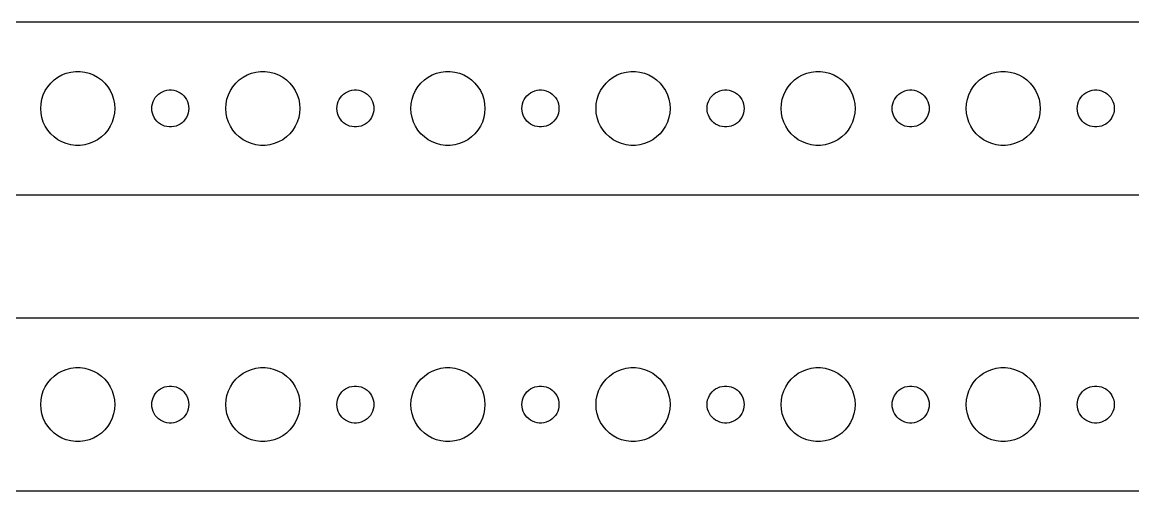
# Model space of a CAD drawing. Header units: metres. Extents: x -172 to 172, y 17 to 55.
# Drawn here: x -4.5 to 85.5, y 17 to 55 of the extents above; entities that cross this region are included whole.
import ezdxf

# ---------------------------------------------------------------- set-up
doc = ezdxf.new("R2010")
doc.units = ezdxf.units.M

msp = doc.modelspace()

# ---------------------------------------------------------------- linework, layer by layer
for p, q in [((167.314, 54.9901), (-167.314, 54.9901)), ((-1.91226, 50.3115), (-1.60747, 50.533)), ((-1.60747, 50.533), (-1.27733, 50.7145)), ((-1.27733, 50.7145), (-0.92705, 50.8532)), ((-0.92705, 50.8532), (-0.56213, 50.9469)), ((-0.56213, 50.9469), (-0.18837, 50.9941)), ((-0.18837, 50.9941), (0.18837, 50.9941)), ((0.18837, 50.9941), (0.56213, 50.9469)), ((0.56213, 50.9469), (0.92705, 50.8532)), ((0.92705, 50.8532), (1.27733, 50.7145)), ((1.27733, 50.7145), (1.60747, 50.533)), ((1.60747, 50.533), (1.91226, 50.3115)), ((13.0877, 50.3115), (13.3925, 50.533)), ((13.3925, 50.533), (13.7227, 50.7145)), ((13.7227, 50.7145), (14.0729, 50.8532)), ((14.0729, 50.8532), (14.4379, 50.9469)), ((14.4379, 50.9469), (14.8116, 50.9941)), ((14.8116, 50.9941), (15.1884, 50.9941)), ((15.1884, 50.9941), (15.5621, 50.9469)), ((15.5621, 50.9469), (15.927, 50.8532)), ((15.927, 50.8532), (16.2773, 50.7145)), ((16.2773, 50.7145), (16.6075, 50.533)), ((16.6075, 50.533), (16.9123, 50.3115)), ((28.0877, 50.3115), (28.3925, 50.533)), ((28.3925, 50.533), (28.7227, 50.7145)), ((28.7227, 50.7145), (29.0729, 50.8532)), ((29.0729, 50.8532), (29.4379, 50.9469)), ((29.4379, 50.9469), (29.8116, 50.9941)), ((29.8116, 50.9941), (30.1884, 50.9941)), ((30.1884, 50.9941), (30.5621, 50.9469)), ((30.5621, 50.9469), (30.927, 50.8532)), ((30.927, 50.8532), (31.2773, 50.7145)), ((31.2773, 50.7145), (31.6075, 50.533)), ((31.6075, 50.533), (31.9123, 50.3115)), ((43.0877, 50.3115), (43.3925, 50.533)), ((43.3925, 50.533), (43.7227, 50.7145)), ((43.7227, 50.7145), (44.0729, 50.8532)), ((44.0729, 50.8532), (44.4379, 50.9469)), ((44.4379, 50.9469), (44.8116, 50.9941)), ((44.8116, 50.9941), (45.1884, 50.9941)), ((45.1884, 50.9941), (45.5621, 50.9469)), ((45.5621, 50.9469), (45.927, 50.8532)), ((45.927, 50.8532), (46.2773, 50.7145)), ((46.2773, 50.7145), (46.6075, 50.533)), ((46.6075, 50.533), (46.9123, 50.3115)), ((58.0877, 50.3115), (58.3925, 50.533)), ((58.3925, 50.533), (58.7227, 50.7145)), ((58.7227, 50.7145), (59.0729, 50.8532)), ((59.0729, 50.8532), (59.4379, 50.9469)), ((59.4379, 50.9469), (59.8116, 50.9941)), ((59.8116, 50.9941), (60.1884, 50.9941)), ((60.1884, 50.9941), (60.5621, 50.9469)), ((60.5621, 50.9469), (60.927, 50.8532)), ((60.927, 50.8532), (61.2773, 50.7145)), ((61.2773, 50.7145), (61.6075, 50.533)), ((61.6075, 50.533), (61.9123, 50.3115)), ((73.0877, 50.3115), (73.3925, 50.533)), ((73.3925, 50.533), (73.7227, 50.7145)), ((73.7227, 50.7145), (74.073, 50.8532)), ((74.073, 50.8532), (74.4379, 50.9469)), ((74.4379, 50.9469), (74.8116, 50.9941)), ((74.8116, 50.9941), (75.1884, 50.9941)), ((75.1884, 50.9941), (75.5621, 50.9469)), ((75.5621, 50.9469), (75.927, 50.8532)), ((75.927, 50.8532), (76.2773, 50.7145)), ((76.2773, 50.7145), (76.6075, 50.533)), ((76.6075, 50.533), (76.9123, 50.3115)), ((-2.62891, 49.4453), (-2.42705, 49.7634)), ((-2.42705, 49.7634), (-2.1869, 50.0536)), ((-2.1869, 50.0536), (-1.91226, 50.3115)), ((1.91226, 50.3115), (2.1869, 50.0536)), ((2.1869, 50.0536), (2.42705, 49.7634)), ((2.42705, 49.7634), (2.62891, 49.4453)), ((12.3711, 49.4453), (12.5729, 49.7634)), ((12.5729, 49.7634), (12.8131, 50.0536)), ((12.8131, 50.0536), (13.0877, 50.3115)), ((16.9123, 50.3115), (17.1869, 50.0536)), ((17.1869, 50.0536), (17.427, 49.7634)), ((17.427, 49.7634), (17.6289, 49.4453)), ((27.3711, 49.4453), (27.5729, 49.7634)), ((27.5729, 49.7634), (27.8131, 50.0536)), ((27.8131, 50.0536), (28.0877, 50.3115)), ((31.9123, 50.3115), (32.1869, 50.0536)), ((32.1869, 50.0536), (32.427, 49.7634)), ((32.427, 49.7634), (32.6289, 49.4453)), ((42.3711, 49.4453), (42.5729, 49.7634)), ((42.5729, 49.7634), (42.8131, 50.0536)), ((42.8131, 50.0536), (43.0877, 50.3115)), ((46.9123, 50.3115), (47.1869, 50.0536)), ((47.1869, 50.0536), (47.427, 49.7634)), ((47.427, 49.7634), (47.6289, 49.4453)), ((57.3711, 49.4453), (57.5729, 49.7634)), ((57.5729, 49.7634), (57.8131, 50.0536)), ((57.8131, 50.0536), (58.0877, 50.3115)), ((61.9123, 50.3115), (62.1869, 50.0536)), ((62.1869, 50.0536), (62.427, 49.7634)), ((62.427, 49.7634), (62.6289, 49.4453)), ((72.3711, 49.4453), (72.573, 49.7634)), ((72.573, 49.7634), (72.8131, 50.0536)), ((72.8131, 50.0536), (73.0877, 50.3115)), ((76.9123, 50.3115), (77.1869, 50.0536)), ((77.1869, 50.0536), (77.427, 49.7634)), ((77.427, 49.7634), (77.6289, 49.4453)), ((-2.97633, 48.376), (-2.90575, 48.7461)), ((-2.90575, 48.7461), (-2.78932, 49.1044)), ((-2.78932, 49.1044), (-2.62891, 49.4453)), ((2.62891, 49.4453), (2.78932, 49.1044)), ((2.78932, 49.1044), (2.90575, 48.7461)), ((2.90575, 48.7461), (2.97633, 48.376)), ((6.10533, 48.5522), (6.18553, 48.7226)), ((6.18553, 48.7226), (6.28647, 48.8817)), ((6.28647, 48.8817), (6.40654, 49.0268)), ((6.40654, 49.0268), (6.54385, 49.1558)), ((6.54385, 49.1558), (6.69626, 49.2665)), ((6.69626, 49.2665), (6.86133, 49.3572)), ((6.86133, 49.3572), (7.03647, 49.4266)), ((7.03647, 49.4266), (7.21892, 49.4734)), ((7.21892, 49.4734), (7.40581, 49.497)), ((7.40581, 49.497), (7.59418, 49.497)), ((7.59418, 49.497), (7.78107, 49.4734)), ((7.78107, 49.4734), (7.96352, 49.4266)), ((7.96352, 49.4266), (8.13866, 49.3572)), ((8.13866, 49.3572), (8.30373, 49.2665)), ((8.30373, 49.2665), (8.45613, 49.1558)), ((8.45613, 49.1558), (8.59344, 49.0268)), ((8.59344, 49.0268), (8.71352, 48.8817)), ((8.71352, 48.8817), (8.81445, 48.7226)), ((8.81445, 48.7226), (8.89465, 48.5522)), ((12.0237, 48.376), (12.0942, 48.7461)), ((12.0942, 48.7461), (12.2107, 49.1044)), ((12.2107, 49.1044), (12.3711, 49.4453)), ((17.6289, 49.4453), (17.7893, 49.1044)), ((17.7893, 49.1044), (17.9057, 48.7461)), ((17.9057, 48.7461), (17.9763, 48.376)), ((21.1053, 48.5522), (21.1855, 48.7226)), ((21.1855, 48.7226), (21.2865, 48.8817)), ((21.2865, 48.8817), (21.4065, 49.0268)), ((21.4065, 49.0268), (21.5439, 49.1558)), ((21.5439, 49.1558), (21.6963, 49.2665)), ((21.6963, 49.2665), (21.8613, 49.3572)), ((21.8613, 49.3572), (22.0365, 49.4266)), ((22.0365, 49.4266), (22.2189, 49.4734)), ((22.2189, 49.4734), (22.4058, 49.497)), ((22.4058, 49.497), (22.5942, 49.497)), ((22.5942, 49.497), (22.7811, 49.4734)), ((22.7811, 49.4734), (22.9635, 49.4266)), ((22.9635, 49.4266), (23.1387, 49.3572)), ((23.1387, 49.3572), (23.3037, 49.2665)), ((23.3037, 49.2665), (23.4561, 49.1558)), ((23.4561, 49.1558), (23.5934, 49.0268)), ((23.5934, 49.0268), (23.7135, 48.8817)), ((23.7135, 48.8817), (23.8145, 48.7226)), ((23.8145, 48.7226), (23.8947, 48.5522)), ((27.0237, 48.376), (27.0942, 48.7461)), ((27.0942, 48.7461), (27.2107, 49.1044)), ((27.2107, 49.1044), (27.3711, 49.4453)), ((32.6289, 49.4453), (32.7893, 49.1044)), ((32.7893, 49.1044), (32.9057, 48.7461)), ((32.9057, 48.7461), (32.9763, 48.376)), ((36.1053, 48.5522), (36.1855, 48.7226)), ((36.1855, 48.7226), (36.2865, 48.8817)), ((36.2865, 48.8817), (36.4065, 49.0268)), ((36.4065, 49.0268), (36.5439, 49.1558)), ((36.5439, 49.1558), (36.6963, 49.2665)), ((36.6963, 49.2665), (36.8613, 49.3572)), ((36.8613, 49.3572), (37.0365, 49.4266)), ((37.0365, 49.4266), (37.2189, 49.4734)), ((37.2189, 49.4734), (37.4058, 49.497)), ((37.4058, 49.497), (37.5942, 49.497)), ((37.5942, 49.497), (37.7811, 49.4734)), ((37.7811, 49.4734), (37.9635, 49.4266)), ((37.9635, 49.4266), (38.1387, 49.3572)), ((38.1387, 49.3572), (38.3037, 49.2665)), ((38.3037, 49.2665), (38.4561, 49.1558)), ((38.4561, 49.1558), (38.5934, 49.0268)), ((38.5934, 49.0268), (38.7135, 48.8817)), ((38.7135, 48.8817), (38.8145, 48.7226)), ((38.8145, 48.7226), (38.8947, 48.5522)), ((42.0237, 48.376), (42.0942, 48.7461)), ((42.0942, 48.7461), (42.2107, 49.1044)), ((42.2107, 49.1044), (42.3711, 49.4453)), ((47.6289, 49.4453), (47.7893, 49.1044)), ((47.7893, 49.1044), (47.9057, 48.7461)), ((47.9057, 48.7461), (47.9763, 48.376)), ((51.1053, 48.5522), (51.1855, 48.7226)), ((51.1855, 48.7226), (51.2865, 48.8817)), ((51.2865, 48.8817), (51.4065, 49.0268)), ((51.4065, 49.0268), (51.5439, 49.1558)), ((51.5439, 49.1558), (51.6963, 49.2665)), ((51.6963, 49.2665), (51.8613, 49.3572)), ((51.8613, 49.3572), (52.0365, 49.4266)), ((52.0365, 49.4266), (52.2189, 49.4734)), ((52.2189, 49.4734), (52.4058, 49.497)), ((52.4058, 49.497), (52.5942, 49.497)), ((52.5942, 49.497), (52.7811, 49.4734)), ((52.7811, 49.4734), (52.9635, 49.4266)), ((52.9635, 49.4266), (53.1387, 49.3572)), ((53.1387, 49.3572), (53.3037, 49.2665)), ((53.3037, 49.2665), (53.4561, 49.1558)), ((53.4561, 49.1558), (53.5934, 49.0268)), ((53.5934, 49.0268), (53.7135, 48.8817)), ((53.7135, 48.8817), (53.8145, 48.7226)), ((53.8145, 48.7226), (53.8947, 48.5522)), ((57.0237, 48.376), (57.0942, 48.7461)), ((57.0942, 48.7461), (57.2107, 49.1044)), ((57.2107, 49.1044), (57.3711, 49.4453)), ((62.6289, 49.4453), (62.7893, 49.1044)), ((62.7893, 49.1044), (62.9057, 48.7461)), ((62.9057, 48.7461), (62.9763, 48.376)), ((66.1053, 48.5522), (66.1855, 48.7226)), ((66.1855, 48.7226), (66.2865, 48.8817)), ((66.2865, 48.8817), (66.4065, 49.0268)), ((66.4065, 49.0268), (66.5439, 49.1558)), ((66.5439, 49.1558), (66.6963, 49.2665)), ((66.6963, 49.2665), (66.8613, 49.3572)), ((66.8613, 49.3572), (67.0365, 49.4266)), ((67.0365, 49.4266), (67.2189, 49.4734)), ((67.2189, 49.4734), (67.4058, 49.497)), ((67.4058, 49.497), (67.5942, 49.497)), ((67.5942, 49.497), (67.7811, 49.4734)), ((67.7811, 49.4734), (67.9635, 49.4266)), ((67.9635, 49.4266), (68.1387, 49.3572)), ((68.1387, 49.3572), (68.3037, 49.2665)), ((68.3037, 49.2665), (68.4561, 49.1558)), ((68.4561, 49.1558), (68.5934, 49.0268)), ((68.5934, 49.0268), (68.7135, 48.8817)), ((68.7135, 48.8817), (68.8145, 48.7226)), ((68.8145, 48.7226), (68.8947, 48.5522)), ((72.0237, 48.376), (72.0943, 48.7461)), ((72.0943, 48.7461), (72.2107, 49.1044)), ((72.2107, 49.1044), (72.3711, 49.4453)), ((77.6289, 49.4453), (77.7893, 49.1044)), ((77.7893, 49.1044), (77.9057, 48.7461)), ((77.9057, 48.7461), (77.9763, 48.376)), ((81.1053, 48.5522), (81.1855, 48.7226)), ((81.1855, 48.7226), (81.2865, 48.8817)), ((81.2865, 48.8817), (81.4065, 49.0268)), ((81.4065, 49.0268), (81.5439, 49.1558)), ((81.5439, 49.1558), (81.6963, 49.2665)), ((81.6963, 49.2665), (81.8613, 49.3572)), ((81.8613, 49.3572), (82.0365, 49.4266)), ((82.0365, 49.4266), (82.2189, 49.4734)), ((82.2189, 49.4734), (82.4058, 49.497)), ((82.4058, 49.497), (82.5942, 49.497)), ((82.5942, 49.497), (82.7811, 49.4734)), ((82.7811, 49.4734), (82.9635, 49.4266)), ((82.9635, 49.4266), (83.1387, 49.3572)), ((83.1387, 49.3572), (83.3037, 49.2665)), ((83.3037, 49.2665), (83.4561, 49.1558)), ((83.4561, 49.1558), (83.5934, 49.0268)), ((83.5934, 49.0268), (83.7135, 48.8817)), ((83.7135, 48.8817), (83.8145, 48.7226)), ((83.8145, 48.7226), (83.8947, 48.5522)), ((-3, 48), (-2.97633, 48.376)), ((-2.97633, 47.624), (-3, 48)), ((2.97633, 48.376), (3, 48)), ((3, 48), (2.97633, 47.624)), ((6, 48), (6.01183, 48.188)), ((6.01183, 47.812), (6, 48)), ((6.01183, 48.188), (6.04712, 48.373)), ((6.04712, 47.627), (6.01183, 47.812)), ((6.04712, 48.373), (6.10533, 48.5522)), ((8.89465, 48.5522), (8.95287, 48.373)), ((8.95287, 48.373), (8.98816, 48.188)), ((8.98816, 47.812), (8.95287, 47.627)), ((8.98816, 48.188), (9, 48)), ((9, 48), (8.98816, 47.812)), ((12, 48), (12.0237, 48.376)), ((12.0237, 47.624), (12, 48)), ((17.9763, 48.376), (18, 48)), ((18, 48), (17.9763, 47.624)), ((21, 48), (21.0118, 48.188)), ((21.0118, 47.812), (21, 48)), ((21.0118, 48.188), (21.0471, 48.373)), ((21.0471, 47.627), (21.0118, 47.812)), ((21.0471, 48.373), (21.1053, 48.5522)), ((23.8947, 48.5522), (23.9529, 48.373)), ((23.9529, 48.373), (23.9882, 48.188)), ((23.9882, 47.812), (23.9529, 47.627)), ((23.9882, 48.188), (24, 48)), ((24, 48), (23.9882, 47.812)), ((27, 48), (27.0237, 48.376)), ((27.0237, 47.624), (27, 48)), ((32.9763, 48.376), (33, 48)), ((33, 48), (32.9763, 47.624)), ((36, 48), (36.0118, 48.188)), ((36.0118, 47.812), (36, 48)), ((36.0118, 48.188), (36.0471, 48.373)), ((36.0471, 47.627), (36.0118, 47.812)), ((36.0471, 48.373), (36.1053, 48.5522)), ((38.8947, 48.5522), (38.9529, 48.373)), ((38.9529, 48.373), (38.9882, 48.188)), ((38.9882, 47.812), (38.9529, 47.627)), ((38.9882, 48.188), (39, 48)), ((39, 48), (38.9882, 47.812)), ((42, 48), (42.0237, 48.376)), ((42.0237, 47.624), (42, 48)), ((47.9763, 48.376), (48, 48)), ((48, 48), (47.9763, 47.624)), ((51, 48), (51.0118, 48.188)), ((51.0118, 47.812), (51, 48)), ((51.0118, 48.188), (51.0471, 48.373)), ((51.0471, 47.627), (51.0118, 47.812)), ((51.0471, 48.373), (51.1053, 48.5522)), ((53.8947, 48.5522), (53.9529, 48.373)), ((53.9529, 48.373), (53.9882, 48.188)), ((53.9882, 47.812), (53.9529, 47.627)), ((53.9882, 48.188), (54, 48)), ((54, 48), (53.9882, 47.812)), ((57, 48), (57.0237, 48.376)), ((57.0237, 47.624), (57, 48)), ((62.9763, 48.376), (63, 48)), ((63, 48), (62.9763, 47.624)), ((66, 48), (66.0118, 48.188)), ((66.0118, 47.812), (66, 48)), ((66.0118, 48.188), (66.0471, 48.373)), ((66.0471, 47.627), (66.0118, 47.812)), ((66.0471, 48.373), (66.1053, 48.5522)), ((68.8947, 48.5522), (68.9529, 48.373)), ((68.9529, 48.373), (68.9882, 48.188)), ((68.9882, 47.812), (68.9529, 47.627)), ((68.9882, 48.188), (69, 48)), ((69, 48), (68.9882, 47.812)), ((72, 48), (72.0237, 48.376)), ((72.0237, 47.624), (72, 48)), ((77.9763, 48.376), (78, 48)), ((78, 48), (77.9763, 47.624)), ((81, 48), (81.0118, 48.188)), ((81.0118, 47.812), (81, 48)), ((81.0118, 48.188), (81.0471, 48.373)), ((81.0471, 47.627), (81.0118, 47.812)), ((81.0471, 48.373), (81.1053, 48.5522)), ((83.8947, 48.5522), (83.9529, 48.373)), ((83.9529, 48.373), (83.9882, 48.188)), ((83.9882, 47.812), (83.9529, 47.627)), ((83.9882, 48.188), (84, 48)), ((84, 48), (83.9882, 47.812)), ((-2.90575, 47.2539), (-2.97633, 47.624)), ((-2.78932, 46.8956), (-2.90575, 47.2539)), ((-2.62891, 46.5547), (-2.78932, 46.8956)), ((2.78932, 46.8956), (2.62891, 46.5547)), ((2.90575, 47.2539), (2.78932, 46.8956)), ((2.97633, 47.624), (2.90575, 47.2539)), ((6.10533, 47.4478), (6.04712, 47.627)), ((6.18553, 47.2774), (6.10533, 47.4478)), ((6.28647, 47.1183), (6.18553, 47.2774)), ((6.40654, 46.9732), (6.28647, 47.1183)), ((6.54385, 46.8442), (6.40654, 46.9732)), ((6.69626, 46.7335), (6.54385, 46.8442)), ((8.45613, 46.8442), (8.30373, 46.7335)), ((8.59344, 46.9732), (8.45613, 46.8442)), ((8.71352, 47.1183), (8.59344, 46.9732)), ((8.81445, 47.2774), (8.71352, 47.1183)), ((8.89465, 47.4478), (8.81445, 47.2774)), ((8.95287, 47.627), (8.89465, 47.4478)), ((12.0942, 47.2539), (12.0237, 47.624)), ((12.2107, 46.8956), (12.0942, 47.2539)), ((12.3711, 46.5547), (12.2107, 46.8956)), ((17.7893, 46.8956), (17.6289, 46.5547)), ((17.9057, 47.2539), (17.7893, 46.8956)), ((17.9763, 47.624), (17.9057, 47.2539)), ((21.1053, 47.4478), (21.0471, 47.627)), ((21.1855, 47.2774), (21.1053, 47.4478)), ((21.2865, 47.1183), (21.1855, 47.2774)), ((21.4065, 46.9732), (21.2865, 47.1183)), ((21.5439, 46.8442), (21.4065, 46.9732)), ((21.6963, 46.7335), (21.5439, 46.8442)), ((23.4561, 46.8442), (23.3037, 46.7335)), ((23.5934, 46.9732), (23.4561, 46.8442)), ((23.7135, 47.1183), (23.5934, 46.9732)), ((23.8145, 47.2774), (23.7135, 47.1183)), ((23.8947, 47.4478), (23.8145, 47.2774)), ((23.9529, 47.627), (23.8947, 47.4478)), ((27.0942, 47.2539), (27.0237, 47.624)), ((27.2107, 46.8956), (27.0942, 47.2539)), ((27.3711, 46.5547), (27.2107, 46.8956)), ((32.7893, 46.8956), (32.6289, 46.5547)), ((32.9057, 47.2539), (32.7893, 46.8956)), ((32.9763, 47.624), (32.9057, 47.2539)), ((36.1053, 47.4478), (36.0471, 47.627)), ((36.1855, 47.2774), (36.1053, 47.4478)), ((36.2865, 47.1183), (36.1855, 47.2774)), ((36.4065, 46.9732), (36.2865, 47.1183)), ((36.5439, 46.8442), (36.4065, 46.9732)), ((36.6963, 46.7335), (36.5439, 46.8442)), ((38.4561, 46.8442), (38.3037, 46.7335)), ((38.5934, 46.9732), (38.4561, 46.8442)), ((38.7135, 47.1183), (38.5934, 46.9732)), ((38.8145, 47.2774), (38.7135, 47.1183)), ((38.8947, 47.4478), (38.8145, 47.2774)), ((38.9529, 47.627), (38.8947, 47.4478)), ((42.0942, 47.2539), (42.0237, 47.624)), ((42.2107, 46.8956), (42.0942, 47.2539)), ((42.3711, 46.5547), (42.2107, 46.8956)), ((47.7893, 46.8956), (47.6289, 46.5547)), ((47.9057, 47.2539), (47.7893, 46.8956)), ((47.9763, 47.624), (47.9057, 47.2539)), ((51.1053, 47.4478), (51.0471, 47.627)), ((51.1855, 47.2774), (51.1053, 47.4478)), ((51.2865, 47.1183), (51.1855, 47.2774)), ((51.4065, 46.9732), (51.2865, 47.1183)), ((51.5439, 46.8442), (51.4065, 46.9732)), ((51.6963, 46.7335), (51.5439, 46.8442)), ((53.4561, 46.8442), (53.3037, 46.7335)), ((53.5934, 46.9732), (53.4561, 46.8442)), ((53.7135, 47.1183), (53.5934, 46.9732)), ((53.8145, 47.2774), (53.7135, 47.1183)), ((53.8947, 47.4478), (53.8145, 47.2774)), ((53.9529, 47.627), (53.8947, 47.4478)), ((57.0942, 47.2539), (57.0237, 47.624)), ((57.2107, 46.8956), (57.0942, 47.2539)), ((57.3711, 46.5547), (57.2107, 46.8956)), ((62.7893, 46.8956), (62.6289, 46.5547)), ((62.9057, 47.2539), (62.7893, 46.8956)), ((62.9763, 47.624), (62.9057, 47.2539)), ((66.1053, 47.4478), (66.0471, 47.627)), ((66.1855, 47.2774), (66.1053, 47.4478)), ((66.2865, 47.1183), (66.1855, 47.2774)), ((66.4065, 46.9732), (66.2865, 47.1183)), ((66.5439, 46.8442), (66.4065, 46.9732)), ((66.6963, 46.7335), (66.5439, 46.8442)), ((68.4561, 46.8442), (68.3037, 46.7335)), ((68.5934, 46.9732), (68.4561, 46.8442)), ((68.7135, 47.1183), (68.5934, 46.9732)), ((68.8145, 47.2774), (68.7135, 47.1183)), ((68.8947, 47.4478), (68.8145, 47.2774)), ((68.9529, 47.627), (68.8947, 47.4478)), ((72.0943, 47.2539), (72.0237, 47.624)), ((72.2107, 46.8956), (72.0943, 47.2539)), ((72.3711, 46.5547), (72.2107, 46.8956)), ((77.7893, 46.8956), (77.6289, 46.5547)), ((77.9057, 47.2539), (77.7893, 46.8956)), ((77.9763, 47.624), (77.9057, 47.2539)), ((81.1053, 47.4478), (81.0471, 47.627)), ((81.1855, 47.2774), (81.1053, 47.4478)), ((81.2865, 47.1183), (81.1855, 47.2774)), ((81.4065, 46.9732), (81.2865, 47.1183)), ((81.5439, 46.8442), (81.4065, 46.9732)), ((81.6963, 46.7335), (81.5439, 46.8442)), ((83.4561, 46.8442), (83.3037, 46.7335)), ((83.5934, 46.9732), (83.4561, 46.8442)), ((83.7135, 47.1183), (83.5934, 46.9732)), ((83.8145, 47.2774), (83.7135, 47.1183)), ((83.8947, 47.4478), (83.8145, 47.2774)), ((83.9529, 47.627), (83.8947, 47.4478)), ((-2.42705, 46.2366), (-2.62891, 46.5547)), ((-2.1869, 45.9464), (-2.42705, 46.2366)), ((-1.91226, 45.6885), (-2.1869, 45.9464)), ((2.1869, 45.9464), (1.91226, 45.6885)), ((2.42705, 46.2366), (2.1869, 45.9464)), ((2.62891, 46.5547), (2.42705, 46.2366)), ((6.86133, 46.6428), (6.69626, 46.7335)), ((7.03647, 46.5734), (6.86133, 46.6428)), ((7.21892, 46.5266), (7.03647, 46.5734)), ((7.40581, 46.503), (7.21892, 46.5266)), ((7.59418, 46.503), (7.40581, 46.503)), ((7.78107, 46.5266), (7.59418, 46.503)), ((7.96352, 46.5734), (7.78107, 46.5266)), ((8.13866, 46.6428), (7.96352, 46.5734)), ((8.30373, 46.7335), (8.13866, 46.6428)), ((12.5729, 46.2366), (12.3711, 46.5547)), ((12.8131, 45.9464), (12.5729, 46.2366)), ((13.0877, 45.6885), (12.8131, 45.9464)), ((17.1869, 45.9464), (16.9123, 45.6885)), ((17.427, 46.2366), (17.1869, 45.9464)), ((17.6289, 46.5547), (17.427, 46.2366)), ((21.8613, 46.6428), (21.6963, 46.7335)), ((22.0365, 46.5734), (21.8613, 46.6428)), ((22.2189, 46.5266), (22.0365, 46.5734)), ((22.4058, 46.503), (22.2189, 46.5266)), ((22.5942, 46.503), (22.4058, 46.503)), ((22.7811, 46.5266), (22.5942, 46.503)), ((22.9635, 46.5734), (22.7811, 46.5266)), ((23.1387, 46.6428), (22.9635, 46.5734)), ((23.3037, 46.7335), (23.1387, 46.6428)), ((27.5729, 46.2366), (27.3711, 46.5547)), ((27.8131, 45.9464), (27.5729, 46.2366)), ((28.0877, 45.6885), (27.8131, 45.9464)), ((32.1869, 45.9464), (31.9123, 45.6885)), ((32.427, 46.2366), (32.1869, 45.9464)), ((32.6289, 46.5547), (32.427, 46.2366)), ((36.8613, 46.6428), (36.6963, 46.7335)), ((37.0365, 46.5734), (36.8613, 46.6428)), ((37.2189, 46.5266), (37.0365, 46.5734)), ((37.4058, 46.503), (37.2189, 46.5266)), ((37.5942, 46.503), (37.4058, 46.503)), ((37.7811, 46.5266), (37.5942, 46.503)), ((37.9635, 46.5734), (37.7811, 46.5266)), ((38.1387, 46.6428), (37.9635, 46.5734)), ((38.3037, 46.7335), (38.1387, 46.6428)), ((42.5729, 46.2366), (42.3711, 46.5547)), ((42.8131, 45.9464), (42.5729, 46.2366)), ((43.0877, 45.6885), (42.8131, 45.9464)), ((47.1869, 45.9464), (46.9123, 45.6885)), ((47.427, 46.2366), (47.1869, 45.9464)), ((47.6289, 46.5547), (47.427, 46.2366)), ((51.8613, 46.6428), (51.6963, 46.7335)), ((52.0365, 46.5734), (51.8613, 46.6428)), ((52.2189, 46.5266), (52.0365, 46.5734)), ((52.4058, 46.503), (52.2189, 46.5266)), ((52.5942, 46.503), (52.4058, 46.503)), ((52.7811, 46.5266), (52.5942, 46.503)), ((52.9635, 46.5734), (52.7811, 46.5266)), ((53.1387, 46.6428), (52.9635, 46.5734)), ((53.3037, 46.7335), (53.1387, 46.6428)), ((57.5729, 46.2366), (57.3711, 46.5547)), ((57.8131, 45.9464), (57.5729, 46.2366)), ((58.0877, 45.6885), (57.8131, 45.9464)), ((62.1869, 45.9464), (61.9123, 45.6885)), ((62.427, 46.2366), (62.1869, 45.9464)), ((62.6289, 46.5547), (62.427, 46.2366)), ((66.8613, 46.6428), (66.6963, 46.7335)), ((67.0365, 46.5734), (66.8613, 46.6428)), ((67.2189, 46.5266), (67.0365, 46.5734)), ((67.4058, 46.503), (67.2189, 46.5266)), ((67.5942, 46.503), (67.4058, 46.503)), ((67.7811, 46.5266), (67.5942, 46.503)), ((67.9635, 46.5734), (67.7811, 46.5266)), ((68.1387, 46.6428), (67.9635, 46.5734)), ((68.3037, 46.7335), (68.1387, 46.6428)), ((72.573, 46.2366), (72.3711, 46.5547)), ((72.8131, 45.9464), (72.573, 46.2366)), ((73.0877, 45.6885), (72.8131, 45.9464)), ((77.1869, 45.9464), (76.9123, 45.6885)), ((77.427, 46.2366), (77.1869, 45.9464)), ((77.6289, 46.5547), (77.427, 46.2366)), ((81.8613, 46.6428), (81.6963, 46.7335)), ((82.0365, 46.5734), (81.8613, 46.6428)), ((82.2189, 46.5266), (82.0365, 46.5734)), ((82.4058, 46.503), (82.2189, 46.5266)), ((82.5942, 46.503), (82.4058, 46.503)), ((82.7811, 46.5266), (82.5942, 46.503)), ((82.9635, 46.5734), (82.7811, 46.5266)), ((83.1387, 46.6428), (82.9635, 46.5734)), ((83.3037, 46.7335), (83.1387, 46.6428)), ((-1.60747, 45.467), (-1.91226, 45.6885)), ((-1.27733, 45.2855), (-1.60747, 45.467)), ((-0.92705, 45.1468), (-1.27733, 45.2855)), ((-0.56213, 45.0531), (-0.92705, 45.1468)), ((-0.18837, 45.0059), (-0.56213, 45.0531)), ((0.18837, 45.0059), (-0.18837, 45.0059)), ((0.56213, 45.0531), (0.18837, 45.0059)), ((0.92705, 45.1468), (0.56213, 45.0531)), ((1.27733, 45.2855), (0.92705, 45.1468)), ((1.60747, 45.467), (1.27733, 45.2855)), ((1.91226, 45.6885), (1.60747, 45.467)), ((13.3925, 45.467), (13.0877, 45.6885)), ((13.7227, 45.2855), (13.3925, 45.467)), ((14.0729, 45.1468), (13.7227, 45.2855)), ((14.4379, 45.0531), (14.0729, 45.1468)), ((14.8116, 45.0059), (14.4379, 45.0531)), ((15.1884, 45.0059), (14.8116, 45.0059)), ((15.5621, 45.0531), (15.1884, 45.0059)), ((15.927, 45.1468), (15.5621, 45.0531)), ((16.2773, 45.2855), (15.927, 45.1468)), ((16.6075, 45.467), (16.2773, 45.2855)), ((16.9123, 45.6885), (16.6075, 45.467)), ((28.3925, 45.467), (28.0877, 45.6885)), ((28.7227, 45.2855), (28.3925, 45.467)), ((29.0729, 45.1468), (28.7227, 45.2855)), ((29.4379, 45.0531), (29.0729, 45.1468)), ((29.8116, 45.0059), (29.4379, 45.0531)), ((30.1884, 45.0059), (29.8116, 45.0059)), ((30.5621, 45.0531), (30.1884, 45.0059)), ((30.927, 45.1468), (30.5621, 45.0531)), ((31.2773, 45.2855), (30.927, 45.1468)), ((31.6075, 45.467), (31.2773, 45.2855)), ((31.9123, 45.6885), (31.6075, 45.467)), ((43.3925, 45.467), (43.0877, 45.6885)), ((43.7227, 45.2855), (43.3925, 45.467)), ((44.0729, 45.1468), (43.7227, 45.2855)), ((44.4379, 45.0531), (44.0729, 45.1468)), ((44.8116, 45.0059), (44.4379, 45.0531)), ((45.1884, 45.0059), (44.8116, 45.0059)), ((45.5621, 45.0531), (45.1884, 45.0059)), ((45.927, 45.1468), (45.5621, 45.0531)), ((46.2773, 45.2855), (45.927, 45.1468)), ((46.6075, 45.467), (46.2773, 45.2855)), ((46.9123, 45.6885), (46.6075, 45.467)), ((58.3925, 45.467), (58.0877, 45.6885)), ((58.7227, 45.2855), (58.3925, 45.467)), ((59.0729, 45.1468), (58.7227, 45.2855)), ((59.4379, 45.0531), (59.0729, 45.1468)), ((59.8116, 45.0059), (59.4379, 45.0531)), ((60.1884, 45.0059), (59.8116, 45.0059)), ((60.5621, 45.0531), (60.1884, 45.0059)), ((60.927, 45.1468), (60.5621, 45.0531)), ((61.2773, 45.2855), (60.927, 45.1468)), ((61.6075, 45.467), (61.2773, 45.2855)), ((61.9123, 45.6885), (61.6075, 45.467)), ((73.3925, 45.467), (73.0877, 45.6885)), ((73.7227, 45.2855), (73.3925, 45.467)), ((74.073, 45.1468), (73.7227, 45.2855)), ((74.4379, 45.0531), (74.073, 45.1468)), ((74.8116, 45.0059), (74.4379, 45.0531)), ((75.1884, 45.0059), (74.8116, 45.0059)), ((75.5621, 45.0531), (75.1884, 45.0059)), ((75.927, 45.1468), (75.5621, 45.0531)), ((76.2773, 45.2855), (75.927, 45.1468)), ((76.6075, 45.467), (76.2773, 45.2855)), ((76.9123, 45.6885), (76.6075, 45.467)), ((-167.314, 41.0099), (167.314, 41.0099)), ((167.314, 30.9901), (-167.314, 30.9901)), ((-2.1869, 26.0536), (-1.91226, 26.3115)), ((-1.91226, 26.3115), (-1.60747, 26.533)), ((-1.60747, 26.533), (-1.27733, 26.7145)), ((-1.27733, 26.7145), (-0.92705, 26.8532)), ((-0.92705, 26.8532), (-0.56213, 26.9469)), ((-0.56213, 26.9469), (-0.18837, 26.9941)), ((-0.18837, 26.9941), (0.18837, 26.9941)), ((0.18837, 26.9941), (0.56213, 26.9469)), ((0.56213, 26.9469), (0.92705, 26.8532)), ((0.92705, 26.8532), (1.27733, 26.7145)), ((1.27733, 26.7145), (1.60747, 26.533)), ((1.60747, 26.533), (1.91226, 26.3115)), ((1.91226, 26.3115), (2.1869, 26.0536)), ((12.8131, 26.0536), (13.0877, 26.3115)), ((13.0877, 26.3115), (13.3925, 26.533)), ((13.3925, 26.533), (13.7227, 26.7145)), ((13.7227, 26.7145), (14.0729, 26.8532)), ((14.0729, 26.8532), (14.4379, 26.9469)), ((14.4379, 26.9469), (14.8116, 26.9941)), ((14.8116, 26.9941), (15.1884, 26.9941)), ((15.1884, 26.9941), (15.5621, 26.9469)), ((15.5621, 26.9469), (15.927, 26.8532)), ((15.927, 26.8532), (16.2773, 26.7145)), ((16.2773, 26.7145), (16.6075, 26.533)), ((16.6075, 26.533), (16.9123, 26.3115)), ((16.9123, 26.3115), (17.1869, 26.0536)), ((27.8131, 26.0536), (28.0877, 26.3115)), ((28.0877, 26.3115), (28.3925, 26.533)), ((28.3925, 26.533), (28.7227, 26.7145)), ((28.7227, 26.7145), (29.0729, 26.8532)), ((29.0729, 26.8532), (29.4379, 26.9469)), ((29.4379, 26.9469), (29.8116, 26.9941)), ((29.8116, 26.9941), (30.1884, 26.9941)), ((30.1884, 26.9941), (30.5621, 26.9469)), ((30.5621, 26.9469), (30.927, 26.8532)), ((30.927, 26.8532), (31.2773, 26.7145)), ((31.2773, 26.7145), (31.6075, 26.533)), ((31.6075, 26.533), (31.9123, 26.3115)), ((31.9123, 26.3115), (32.1869, 26.0536)), ((42.8131, 26.0536), (43.0877, 26.3115)), ((43.0877, 26.3115), (43.3925, 26.533)), ((43.3925, 26.533), (43.7227, 26.7145)), ((43.7227, 26.7145), (44.0729, 26.8532)), ((44.0729, 26.8532), (44.4379, 26.9469)), ((44.4379, 26.9469), (44.8116, 26.9941)), ((44.8116, 26.9941), (45.1884, 26.9941)), ((45.1884, 26.9941), (45.5621, 26.9469)), ((45.5621, 26.9469), (45.927, 26.8532)), ((45.927, 26.8532), (46.2773, 26.7145)), ((46.2773, 26.7145), (46.6075, 26.533)), ((46.6075, 26.533), (46.9123, 26.3115)), ((46.9123, 26.3115), (47.1869, 26.0536)), ((57.8131, 26.0536), (58.0877, 26.3115)), ((58.0877, 26.3115), (58.3925, 26.533)), ((58.3925, 26.533), (58.7227, 26.7145)), ((58.7227, 26.7145), (59.0729, 26.8532)), ((59.0729, 26.8532), (59.4379, 26.9469)), ((59.4379, 26.9469), (59.8116, 26.9941)), ((59.8116, 26.9941), (60.1884, 26.9941)), ((60.1884, 26.9941), (60.5621, 26.9469)), ((60.5621, 26.9469), (60.927, 26.8532)), ((60.927, 26.8532), (61.2773, 26.7145)), ((61.2773, 26.7145), (61.6075, 26.533)), ((61.6075, 26.533), (61.9123, 26.3115)), ((61.9123, 26.3115), (62.1869, 26.0536)), ((72.8131, 26.0536), (73.0877, 26.3115)), ((73.0877, 26.3115), (73.3925, 26.533)), ((73.3925, 26.533), (73.7227, 26.7145)), ((73.7227, 26.7145), (74.073, 26.8532)), ((74.073, 26.8532), (74.4379, 26.9469)), ((74.4379, 26.9469), (74.8116, 26.9941)), ((74.8116, 26.9941), (75.1884, 26.9941)), ((75.1884, 26.9941), (75.5621, 26.9469)), ((75.5621, 26.9469), (75.927, 26.8532)), ((75.927, 26.8532), (76.2773, 26.7145)), ((76.2773, 26.7145), (76.6075, 26.533)), ((76.6075, 26.533), (76.9123, 26.3115)), ((76.9123, 26.3115), (77.1869, 26.0536)), ((-2.78932, 25.1044), (-2.62891, 25.4453)), ((-2.62891, 25.4453), (-2.42705, 25.7634)), ((-2.42705, 25.7634), (-2.1869, 26.0536)), ((2.1869, 26.0536), (2.42705, 25.7634)), ((2.42705, 25.7634), (2.62891, 25.4453)), ((2.62891, 25.4453), (2.78932, 25.1044)), ((6.54385, 25.1558), (6.69626, 25.2665)), ((6.69626, 25.2665), (6.86133, 25.3572)), ((6.86133, 25.3572), (7.03647, 25.4266)), ((7.03647, 25.4266), (7.21892, 25.4734)), ((7.21892, 25.4734), (7.40581, 25.497)), ((7.40581, 25.497), (7.59418, 25.497)), ((7.59418, 25.497), (7.78107, 25.4734)), ((7.78107, 25.4734), (7.96352, 25.4266)), ((7.96352, 25.4266), (8.13866, 25.3572)), ((8.13866, 25.3572), (8.30373, 25.2665)), ((8.30373, 25.2665), (8.45613, 25.1558)), ((12.2107, 25.1044), (12.3711, 25.4453)), ((12.3711, 25.4453), (12.5729, 25.7634)), ((12.5729, 25.7634), (12.8131, 26.0536)), ((17.1869, 26.0536), (17.427, 25.7634)), ((17.427, 25.7634), (17.6289, 25.4453)), ((17.6289, 25.4453), (17.7893, 25.1044)), ((21.5439, 25.1558), (21.6963, 25.2665)), ((21.6963, 25.2665), (21.8613, 25.3572)), ((21.8613, 25.3572), (22.0365, 25.4266)), ((22.0365, 25.4266), (22.2189, 25.4734)), ((22.2189, 25.4734), (22.4058, 25.497)), ((22.4058, 25.497), (22.5942, 25.497)), ((22.5942, 25.497), (22.7811, 25.4734)), ((22.7811, 25.4734), (22.9635, 25.4266)), ((22.9635, 25.4266), (23.1387, 25.3572)), ((23.1387, 25.3572), (23.3037, 25.2665)), ((23.3037, 25.2665), (23.4561, 25.1558)), ((27.2107, 25.1044), (27.3711, 25.4453)), ((27.3711, 25.4453), (27.5729, 25.7634)), ((27.5729, 25.7634), (27.8131, 26.0536)), ((32.1869, 26.0536), (32.427, 25.7634)), ((32.427, 25.7634), (32.6289, 25.4453)), ((32.6289, 25.4453), (32.7893, 25.1044)), ((36.5439, 25.1558), (36.6963, 25.2665)), ((36.6963, 25.2665), (36.8613, 25.3572)), ((36.8613, 25.3572), (37.0365, 25.4266)), ((37.0365, 25.4266), (37.2189, 25.4734)), ((37.2189, 25.4734), (37.4058, 25.497)), ((37.4058, 25.497), (37.5942, 25.497)), ((37.5942, 25.497), (37.7811, 25.4734)), ((37.7811, 25.4734), (37.9635, 25.4266)), ((37.9635, 25.4266), (38.1387, 25.3572)), ((38.1387, 25.3572), (38.3037, 25.2665)), ((38.3037, 25.2665), (38.4561, 25.1558)), ((42.2107, 25.1044), (42.3711, 25.4453)), ((42.3711, 25.4453), (42.5729, 25.7634)), ((42.5729, 25.7634), (42.8131, 26.0536)), ((47.1869, 26.0536), (47.427, 25.7634)), ((47.427, 25.7634), (47.6289, 25.4453)), ((47.6289, 25.4453), (47.7893, 25.1044)), ((51.5439, 25.1558), (51.6963, 25.2665)), ((51.6963, 25.2665), (51.8613, 25.3572)), ((51.8613, 25.3572), (52.0365, 25.4266)), ((52.0365, 25.4266), (52.2189, 25.4734)), ((52.2189, 25.4734), (52.4058, 25.497)), ((52.4058, 25.497), (52.5942, 25.497)), ((52.5942, 25.497), (52.7811, 25.4734)), ((52.7811, 25.4734), (52.9635, 25.4266)), ((52.9635, 25.4266), (53.1387, 25.3572)), ((53.1387, 25.3572), (53.3037, 25.2665)), ((53.3037, 25.2665), (53.4561, 25.1558)), ((57.2107, 25.1044), (57.3711, 25.4453)), ((57.3711, 25.4453), (57.5729, 25.7634)), ((57.5729, 25.7634), (57.8131, 26.0536)), ((62.1869, 26.0536), (62.427, 25.7634)), ((62.427, 25.7634), (62.6289, 25.4453)), ((62.6289, 25.4453), (62.7893, 25.1044)), ((66.5439, 25.1558), (66.6963, 25.2665)), ((66.6963, 25.2665), (66.8613, 25.3572)), ((66.8613, 25.3572), (67.0365, 25.4266)), ((67.0365, 25.4266), (67.2189, 25.4734)), ((67.2189, 25.4734), (67.4058, 25.497)), ((67.4058, 25.497), (67.5942, 25.497)), ((67.5942, 25.497), (67.7811, 25.4734)), ((67.7811, 25.4734), (67.9635, 25.4266)), ((67.9635, 25.4266), (68.1387, 25.3572)), ((68.1387, 25.3572), (68.3037, 25.2665)), ((68.3037, 25.2665), (68.4561, 25.1558)), ((72.2107, 25.1044), (72.3711, 25.4453)), ((72.3711, 25.4453), (72.573, 25.7634)), ((72.573, 25.7634), (72.8131, 26.0536)), ((77.1869, 26.0536), (77.427, 25.7634)), ((77.427, 25.7634), (77.6289, 25.4453)), ((77.6289, 25.4453), (77.7893, 25.1044)), ((81.5439, 25.1558), (81.6963, 25.2665)), ((81.6963, 25.2665), (81.8613, 25.3572)), ((81.8613, 25.3572), (82.0365, 25.4266)), ((82.0365, 25.4266), (82.2189, 25.4734)), ((82.2189, 25.4734), (82.4058, 25.497)), ((82.4058, 25.497), (82.5942, 25.497)), ((82.5942, 25.497), (82.7811, 25.4734)), ((82.7811, 25.4734), (82.9635, 25.4266)), ((82.9635, 25.4266), (83.1387, 25.3572)), ((83.1387, 25.3572), (83.3037, 25.2665)), ((83.3037, 25.2665), (83.4561, 25.1558)), ((-3, 24), (-2.97633, 24.376)), ((-2.97633, 24.376), (-2.90575, 24.7461)), ((-2.90575, 24.7461), (-2.78932, 25.1044)), ((2.78932, 25.1044), (2.90575, 24.7461)), ((2.90575, 24.7461), (2.97633, 24.376)), ((2.97633, 24.376), (3, 24)), ((6.01183, 24.188), (6.04712, 24.373)), ((6.04712, 24.373), (6.10533, 24.5522)), ((6.10533, 24.5522), (6.18553, 24.7226)), ((6.18553, 24.7226), (6.28647, 24.8817)), ((6.28647, 24.8817), (6.40654, 25.0268)), ((6.40654, 25.0268), (6.54385, 25.1558)), ((8.45613, 25.1558), (8.59344, 25.0268)), ((8.59344, 25.0268), (8.71352, 24.8817)), ((8.71352, 24.8817), (8.81445, 24.7226)), ((8.81445, 24.7226), (8.89465, 24.5522)), ((8.89465, 24.5522), (8.95287, 24.373)), ((8.95287, 24.373), (8.98816, 24.188)), ((12, 24), (12.0237, 24.376)), ((12.0237, 24.376), (12.0942, 24.7461)), ((12.0942, 24.7461), (12.2107, 25.1044)), ((17.7893, 25.1044), (17.9057, 24.7461)), ((17.9057, 24.7461), (17.9763, 24.376)), ((17.9763, 24.376), (18, 24)), ((21.0118, 24.188), (21.0471, 24.373)), ((21.0471, 24.373), (21.1053, 24.5522)), ((21.1053, 24.5522), (21.1855, 24.7226)), ((21.1855, 24.7226), (21.2865, 24.8817)), ((21.2865, 24.8817), (21.4065, 25.0268)), ((21.4065, 25.0268), (21.5439, 25.1558)), ((23.4561, 25.1558), (23.5934, 25.0268)), ((23.5934, 25.0268), (23.7135, 24.8817)), ((23.7135, 24.8817), (23.8145, 24.7226)), ((23.8145, 24.7226), (23.8947, 24.5522)), ((23.8947, 24.5522), (23.9529, 24.373)), ((23.9529, 24.373), (23.9882, 24.188)), ((27, 24), (27.0237, 24.376)), ((27.0237, 24.376), (27.0942, 24.7461)), ((27.0942, 24.7461), (27.2107, 25.1044)), ((32.7893, 25.1044), (32.9057, 24.7461)), ((32.9057, 24.7461), (32.9763, 24.376)), ((32.9763, 24.376), (33, 24)), ((36.0118, 24.188), (36.0471, 24.373)), ((36.0471, 24.373), (36.1053, 24.5522)), ((36.1053, 24.5522), (36.1855, 24.7226)), ((36.1855, 24.7226), (36.2865, 24.8817)), ((36.2865, 24.8817), (36.4065, 25.0268)), ((36.4065, 25.0268), (36.5439, 25.1558)), ((38.4561, 25.1558), (38.5934, 25.0268)), ((38.5934, 25.0268), (38.7135, 24.8817)), ((38.7135, 24.8817), (38.8145, 24.7226)), ((38.8145, 24.7226), (38.8947, 24.5522)), ((38.8947, 24.5522), (38.9529, 24.373)), ((38.9529, 24.373), (38.9882, 24.188)), ((42, 24), (42.0237, 24.376)), ((42.0237, 24.376), (42.0942, 24.7461)), ((42.0942, 24.7461), (42.2107, 25.1044)), ((47.7893, 25.1044), (47.9057, 24.7461)), ((47.9057, 24.7461), (47.9763, 24.376)), ((47.9763, 24.376), (48, 24)), ((51.0118, 24.188), (51.0471, 24.373)), ((51.0471, 24.373), (51.1053, 24.5522)), ((51.1053, 24.5522), (51.1855, 24.7226)), ((51.1855, 24.7226), (51.2865, 24.8817)), ((51.2865, 24.8817), (51.4065, 25.0268)), ((51.4065, 25.0268), (51.5439, 25.1558)), ((53.4561, 25.1558), (53.5934, 25.0268)), ((53.5934, 25.0268), (53.7135, 24.8817)), ((53.7135, 24.8817), (53.8145, 24.7226)), ((53.8145, 24.7226), (53.8947, 24.5522)), ((53.8947, 24.5522), (53.9529, 24.373)), ((53.9529, 24.373), (53.9882, 24.188)), ((57, 24), (57.0237, 24.376)), ((57.0237, 24.376), (57.0942, 24.7461)), ((57.0942, 24.7461), (57.2107, 25.1044)), ((62.7893, 25.1044), (62.9057, 24.7461)), ((62.9057, 24.7461), (62.9763, 24.376)), ((62.9763, 24.376), (63, 24)), ((66.0118, 24.188), (66.0471, 24.373)), ((66.0471, 24.373), (66.1053, 24.5522)), ((66.1053, 24.5522), (66.1855, 24.7226)), ((66.1855, 24.7226), (66.2865, 24.8817)), ((66.2865, 24.8817), (66.4065, 25.0268)), ((66.4065, 25.0268), (66.5439, 25.1558)), ((68.4561, 25.1558), (68.5934, 25.0268)), ((68.5934, 25.0268), (68.7135, 24.8817)), ((68.7135, 24.8817), (68.8145, 24.7226)), ((68.8145, 24.7226), (68.8947, 24.5522)), ((68.8947, 24.5522), (68.9529, 24.373)), ((68.9529, 24.373), (68.9882, 24.188)), ((72, 24), (72.0237, 24.376)), ((72.0237, 24.376), (72.0943, 24.7461)), ((72.0943, 24.7461), (72.2107, 25.1044)), ((77.7893, 25.1044), (77.9057, 24.7461)), ((77.9057, 24.7461), (77.9763, 24.376)), ((77.9763, 24.376), (78, 24)), ((81.0118, 24.188), (81.0471, 24.373)), ((81.0471, 24.373), (81.1053, 24.5522)), ((81.1053, 24.5522), (81.1855, 24.7226)), ((81.1855, 24.7226), (81.2865, 24.8817)), ((81.2865, 24.8817), (81.4065, 25.0268)), ((81.4065, 25.0268), (81.5439, 25.1558)), ((83.4561, 25.1558), (83.5934, 25.0268)), ((83.5934, 25.0268), (83.7135, 24.8817)), ((83.7135, 24.8817), (83.8145, 24.7226)), ((83.8145, 24.7226), (83.8947, 24.5522)), ((83.8947, 24.5522), (83.9529, 24.373)), ((83.9529, 24.373), (83.9882, 24.188)), ((-2.97633, 23.624), (-3, 24)), ((-2.90575, 23.2539), (-2.97633, 23.624)), ((2.97633, 23.624), (2.90575, 23.2539)), ((3, 24), (2.97633, 23.624)), ((6, 24), (6.01183, 24.188)), ((6.01183, 23.812), (6, 24)), ((6.04712, 23.627), (6.01183, 23.812)), ((6.10533, 23.4478), (6.04712, 23.627)), ((6.18553, 23.2774), (6.10533, 23.4478)), ((8.89465, 23.4478), (8.81445, 23.2774)), ((8.95287, 23.627), (8.89465, 23.4478)), ((8.98816, 23.812), (8.95287, 23.627)), ((8.98816, 24.188), (9, 24)), ((9, 24), (8.98816, 23.812)), ((12.0237, 23.624), (12, 24)), ((12.0942, 23.2539), (12.0237, 23.624)), ((17.9763, 23.624), (17.9057, 23.2539)), ((18, 24), (17.9763, 23.624)), ((21, 24), (21.0118, 24.188)), ((21.0118, 23.812), (21, 24)), ((21.0471, 23.627), (21.0118, 23.812)), ((21.1053, 23.4478), (21.0471, 23.627)), ((21.1855, 23.2774), (21.1053, 23.4478)), ((23.8947, 23.4478), (23.8145, 23.2774)), ((23.9529, 23.627), (23.8947, 23.4478)), ((23.9882, 23.812), (23.9529, 23.627)), ((23.9882, 24.188), (24, 24)), ((24, 24), (23.9882, 23.812)), ((27.0237, 23.624), (27, 24)), ((27.0942, 23.2539), (27.0237, 23.624)), ((32.9763, 23.624), (32.9057, 23.2539)), ((33, 24), (32.9763, 23.624)), ((36, 24), (36.0118, 24.188)), ((36.0118, 23.812), (36, 24)), ((36.0471, 23.627), (36.0118, 23.812)), ((36.1053, 23.4478), (36.0471, 23.627)), ((36.1855, 23.2774), (36.1053, 23.4478)), ((38.8947, 23.4478), (38.8145, 23.2774)), ((38.9529, 23.627), (38.8947, 23.4478)), ((38.9882, 23.812), (38.9529, 23.627)), ((38.9882, 24.188), (39, 24)), ((39, 24), (38.9882, 23.812)), ((42.0237, 23.624), (42, 24)), ((42.0942, 23.2539), (42.0237, 23.624)), ((47.9763, 23.624), (47.9057, 23.2539)), ((48, 24), (47.9763, 23.624)), ((51, 24), (51.0118, 24.188)), ((51.0118, 23.812), (51, 24)), ((51.0471, 23.627), (51.0118, 23.812)), ((51.1053, 23.4478), (51.0471, 23.627)), ((51.1855, 23.2774), (51.1053, 23.4478)), ((53.8947, 23.4478), (53.8145, 23.2774)), ((53.9529, 23.627), (53.8947, 23.4478)), ((53.9882, 23.812), (53.9529, 23.627)), ((53.9882, 24.188), (54, 24)), ((54, 24), (53.9882, 23.812)), ((57.0237, 23.624), (57, 24)), ((57.0942, 23.2539), (57.0237, 23.624)), ((62.9763, 23.624), (62.9057, 23.2539)), ((63, 24), (62.9763, 23.624)), ((66, 24), (66.0118, 24.188)), ((66.0118, 23.812), (66, 24)), ((66.0471, 23.627), (66.0118, 23.812)), ((66.1053, 23.4478), (66.0471, 23.627)), ((66.1855, 23.2774), (66.1053, 23.4478)), ((68.8947, 23.4478), (68.8145, 23.2774)), ((68.9529, 23.627), (68.8947, 23.4478)), ((68.9882, 23.812), (68.9529, 23.627)), ((68.9882, 24.188), (69, 24)), ((69, 24), (68.9882, 23.812)), ((72.0237, 23.624), (72, 24)), ((72.0943, 23.2539), (72.0237, 23.624)), ((77.9763, 23.624), (77.9057, 23.2539)), ((78, 24), (77.9763, 23.624)), ((81, 24), (81.0118, 24.188)), ((81.0118, 23.812), (81, 24)), ((81.0471, 23.627), (81.0118, 23.812)), ((81.1053, 23.4478), (81.0471, 23.627)), ((81.1855, 23.2774), (81.1053, 23.4478)), ((83.8947, 23.4478), (83.8145, 23.2774)), ((83.9529, 23.627), (83.8947, 23.4478)), ((83.9882, 23.812), (83.9529, 23.627)), ((83.9882, 24.188), (84, 24)), ((84, 24), (83.9882, 23.812)), ((-2.78932, 22.8956), (-2.90575, 23.2539)), ((-2.62891, 22.5547), (-2.78932, 22.8956)), ((-2.42705, 22.2366), (-2.62891, 22.5547)), ((2.62891, 22.5547), (2.42705, 22.2366)), ((2.78932, 22.8956), (2.62891, 22.5547)), ((2.90575, 23.2539), (2.78932, 22.8956)), ((6.28647, 23.1183), (6.18553, 23.2774)), ((6.40654, 22.9732), (6.28647, 23.1183)), ((6.54385, 22.8442), (6.40654, 22.9732)), ((6.69626, 22.7335), (6.54385, 22.8442)), ((6.86133, 22.6428), (6.69626, 22.7335)), ((7.03647, 22.5734), (6.86133, 22.6428)), ((7.21892, 22.5266), (7.03647, 22.5734)), ((7.40581, 22.503), (7.21892, 22.5266)), ((7.59418, 22.503), (7.40581, 22.503)), ((7.78107, 22.5266), (7.59418, 22.503)), ((7.96352, 22.5734), (7.78107, 22.5266)), ((8.13866, 22.6428), (7.96352, 22.5734)), ((8.30373, 22.7335), (8.13866, 22.6428)), ((8.45613, 22.8442), (8.30373, 22.7335)), ((8.59344, 22.9732), (8.45613, 22.8442)), ((8.71352, 23.1183), (8.59344, 22.9732)), ((8.81445, 23.2774), (8.71352, 23.1183)), ((12.2107, 22.8956), (12.0942, 23.2539)), ((12.3711, 22.5547), (12.2107, 22.8956)), ((12.5729, 22.2366), (12.3711, 22.5547)), ((17.6289, 22.5547), (17.427, 22.2366)), ((17.7893, 22.8956), (17.6289, 22.5547)), ((17.9057, 23.2539), (17.7893, 22.8956)), ((21.2865, 23.1183), (21.1855, 23.2774)), ((21.4065, 22.9732), (21.2865, 23.1183)), ((21.5439, 22.8442), (21.4065, 22.9732)), ((21.6963, 22.7335), (21.5439, 22.8442)), ((21.8613, 22.6428), (21.6963, 22.7335)), ((22.0365, 22.5734), (21.8613, 22.6428)), ((22.2189, 22.5266), (22.0365, 22.5734)), ((22.4058, 22.503), (22.2189, 22.5266)), ((22.5942, 22.503), (22.4058, 22.503)), ((22.7811, 22.5266), (22.5942, 22.503)), ((22.9635, 22.5734), (22.7811, 22.5266)), ((23.1387, 22.6428), (22.9635, 22.5734)), ((23.3037, 22.7335), (23.1387, 22.6428)), ((23.4561, 22.8442), (23.3037, 22.7335)), ((23.5934, 22.9732), (23.4561, 22.8442)), ((23.7135, 23.1183), (23.5934, 22.9732)), ((23.8145, 23.2774), (23.7135, 23.1183)), ((27.2107, 22.8956), (27.0942, 23.2539)), ((27.3711, 22.5547), (27.2107, 22.8956)), ((27.5729, 22.2366), (27.3711, 22.5547)), ((32.6289, 22.5547), (32.427, 22.2366)), ((32.7893, 22.8956), (32.6289, 22.5547)), ((32.9057, 23.2539), (32.7893, 22.8956)), ((36.2865, 23.1183), (36.1855, 23.2774)), ((36.4065, 22.9732), (36.2865, 23.1183)), ((36.5439, 22.8442), (36.4065, 22.9732)), ((36.6963, 22.7335), (36.5439, 22.8442)), ((36.8613, 22.6428), (36.6963, 22.7335)), ((37.0365, 22.5734), (36.8613, 22.6428)), ((37.2189, 22.5266), (37.0365, 22.5734)), ((37.4058, 22.503), (37.2189, 22.5266)), ((37.5942, 22.503), (37.4058, 22.503)), ((37.7811, 22.5266), (37.5942, 22.503)), ((37.9635, 22.5734), (37.7811, 22.5266)), ((38.1387, 22.6428), (37.9635, 22.5734)), ((38.3037, 22.7335), (38.1387, 22.6428)), ((38.4561, 22.8442), (38.3037, 22.7335)), ((38.5934, 22.9732), (38.4561, 22.8442)), ((38.7135, 23.1183), (38.5934, 22.9732)), ((38.8145, 23.2774), (38.7135, 23.1183)), ((42.2107, 22.8956), (42.0942, 23.2539)), ((42.3711, 22.5547), (42.2107, 22.8956)), ((42.5729, 22.2366), (42.3711, 22.5547)), ((47.6289, 22.5547), (47.427, 22.2366)), ((47.7893, 22.8956), (47.6289, 22.5547)), ((47.9057, 23.2539), (47.7893, 22.8956)), ((51.2865, 23.1183), (51.1855, 23.2774)), ((51.4065, 22.9732), (51.2865, 23.1183)), ((51.5439, 22.8442), (51.4065, 22.9732)), ((51.6963, 22.7335), (51.5439, 22.8442)), ((51.8613, 22.6428), (51.6963, 22.7335)), ((52.0365, 22.5734), (51.8613, 22.6428)), ((52.2189, 22.5266), (52.0365, 22.5734)), ((52.4058, 22.503), (52.2189, 22.5266)), ((52.5942, 22.503), (52.4058, 22.503)), ((52.7811, 22.5266), (52.5942, 22.503)), ((52.9635, 22.5734), (52.7811, 22.5266)), ((53.1387, 22.6428), (52.9635, 22.5734)), ((53.3037, 22.7335), (53.1387, 22.6428)), ((53.4561, 22.8442), (53.3037, 22.7335)), ((53.5934, 22.9732), (53.4561, 22.8442)), ((53.7135, 23.1183), (53.5934, 22.9732)), ((53.8145, 23.2774), (53.7135, 23.1183)), ((57.2107, 22.8956), (57.0942, 23.2539)), ((57.3711, 22.5547), (57.2107, 22.8956)), ((57.5729, 22.2366), (57.3711, 22.5547)), ((62.6289, 22.5547), (62.427, 22.2366)), ((62.7893, 22.8956), (62.6289, 22.5547)), ((62.9057, 23.2539), (62.7893, 22.8956)), ((66.2865, 23.1183), (66.1855, 23.2774)), ((66.4065, 22.9732), (66.2865, 23.1183)), ((66.5439, 22.8442), (66.4065, 22.9732)), ((66.6963, 22.7335), (66.5439, 22.8442)), ((66.8613, 22.6428), (66.6963, 22.7335)), ((67.0365, 22.5734), (66.8613, 22.6428)), ((67.2189, 22.5266), (67.0365, 22.5734)), ((67.4058, 22.503), (67.2189, 22.5266)), ((67.5942, 22.503), (67.4058, 22.503)), ((67.7811, 22.5266), (67.5942, 22.503)), ((67.9635, 22.5734), (67.7811, 22.5266)), ((68.1387, 22.6428), (67.9635, 22.5734)), ((68.3037, 22.7335), (68.1387, 22.6428)), ((68.4561, 22.8442), (68.3037, 22.7335)), ((68.5934, 22.9732), (68.4561, 22.8442)), ((68.7135, 23.1183), (68.5934, 22.9732)), ((68.8145, 23.2774), (68.7135, 23.1183)), ((72.2107, 22.8956), (72.0943, 23.2539)), ((72.3711, 22.5547), (72.2107, 22.8956)), ((72.573, 22.2366), (72.3711, 22.5547)), ((77.6289, 22.5547), (77.427, 22.2366)), ((77.7893, 22.8956), (77.6289, 22.5547)), ((77.9057, 23.2539), (77.7893, 22.8956)), ((81.2865, 23.1183), (81.1855, 23.2774)), ((81.4065, 22.9732), (81.2865, 23.1183)), ((81.5439, 22.8442), (81.4065, 22.9732)), ((81.6963, 22.7335), (81.5439, 22.8442)), ((81.8613, 22.6428), (81.6963, 22.7335)), ((82.0365, 22.5734), (81.8613, 22.6428)), ((82.2189, 22.5266), (82.0365, 22.5734)), ((82.4058, 22.503), (82.2189, 22.5266)), ((82.5942, 22.503), (82.4058, 22.503)), ((82.7811, 22.5266), (82.5942, 22.503)), ((82.9635, 22.5734), (82.7811, 22.5266)), ((83.1387, 22.6428), (82.9635, 22.5734)), ((83.3037, 22.7335), (83.1387, 22.6428)), ((83.4561, 22.8442), (83.3037, 22.7335)), ((83.5934, 22.9732), (83.4561, 22.8442)), ((83.7135, 23.1183), (83.5934, 22.9732)), ((83.8145, 23.2774), (83.7135, 23.1183)), ((-2.1869, 21.9464), (-2.42705, 22.2366)), ((-1.91226, 21.6885), (-2.1869, 21.9464)), ((-1.60747, 21.467), (-1.91226, 21.6885)), ((1.91226, 21.6885), (1.60747, 21.467)), ((2.1869, 21.9464), (1.91226, 21.6885)), ((2.42705, 22.2366), (2.1869, 21.9464)), ((12.8131, 21.9464), (12.5729, 22.2366)), ((13.0877, 21.6885), (12.8131, 21.9464)), ((13.3925, 21.467), (13.0877, 21.6885)), ((16.9123, 21.6885), (16.6075, 21.467)), ((17.1869, 21.9464), (16.9123, 21.6885)), ((17.427, 22.2366), (17.1869, 21.9464)), ((27.8131, 21.9464), (27.5729, 22.2366)), ((28.0877, 21.6885), (27.8131, 21.9464)), ((28.3925, 21.467), (28.0877, 21.6885)), ((31.9123, 21.6885), (31.6075, 21.467)), ((32.1869, 21.9464), (31.9123, 21.6885)), ((32.427, 22.2366), (32.1869, 21.9464)), ((42.8131, 21.9464), (42.5729, 22.2366)), ((43.0877, 21.6885), (42.8131, 21.9464)), ((43.3925, 21.467), (43.0877, 21.6885)), ((46.9123, 21.6885), (46.6075, 21.467)), ((47.1869, 21.9464), (46.9123, 21.6885)), ((47.427, 22.2366), (47.1869, 21.9464)), ((57.8131, 21.9464), (57.5729, 22.2366)), ((58.0877, 21.6885), (57.8131, 21.9464)), ((58.3925, 21.467), (58.0877, 21.6885)), ((61.9123, 21.6885), (61.6075, 21.467)), ((62.1869, 21.9464), (61.9123, 21.6885)), ((62.427, 22.2366), (62.1869, 21.9464)), ((72.8131, 21.9464), (72.573, 22.2366)), ((73.0877, 21.6885), (72.8131, 21.9464)), ((73.3925, 21.467), (73.0877, 21.6885)), ((76.9123, 21.6885), (76.6075, 21.467)), ((77.1869, 21.9464), (76.9123, 21.6885)), ((77.427, 22.2366), (77.1869, 21.9464)), ((-1.27733, 21.2855), (-1.60747, 21.467)), ((-0.92705, 21.1468), (-1.27733, 21.2855)), ((-0.56213, 21.0531), (-0.92705, 21.1468)), ((-0.18837, 21.0059), (-0.56213, 21.0531)), ((0.18837, 21.0059), (-0.18837, 21.0059)), ((0.56213, 21.0531), (0.18837, 21.0059)), ((0.92705, 21.1468), (0.56213, 21.0531)), ((1.27733, 21.2855), (0.92705, 21.1468)), ((1.60747, 21.467), (1.27733, 21.2855)), ((13.7227, 21.2855), (13.3925, 21.467)), ((14.0729, 21.1468), (13.7227, 21.2855)), ((14.4379, 21.0531), (14.0729, 21.1468)), ((14.8116, 21.0059), (14.4379, 21.0531)), ((15.1884, 21.0059), (14.8116, 21.0059)), ((15.5621, 21.0531), (15.1884, 21.0059)), ((15.927, 21.1468), (15.5621, 21.0531)), ((16.2773, 21.2855), (15.927, 21.1468)), ((16.6075, 21.467), (16.2773, 21.2855)), ((28.7227, 21.2855), (28.3925, 21.467)), ((29.0729, 21.1468), (28.7227, 21.2855)), ((29.4379, 21.0531), (29.0729, 21.1468)), ((29.8116, 21.0059), (29.4379, 21.0531)), ((30.1884, 21.0059), (29.8116, 21.0059)), ((30.5621, 21.0531), (30.1884, 21.0059)), ((30.927, 21.1468), (30.5621, 21.0531)), ((31.2773, 21.2855), (30.927, 21.1468)), ((31.6075, 21.467), (31.2773, 21.2855)), ((43.7227, 21.2855), (43.3925, 21.467)), ((44.0729, 21.1468), (43.7227, 21.2855)), ((44.4379, 21.0531), (44.0729, 21.1468)), ((44.8116, 21.0059), (44.4379, 21.0531)), ((45.1884, 21.0059), (44.8116, 21.0059)), ((45.5621, 21.0531), (45.1884, 21.0059)), ((45.927, 21.1468), (45.5621, 21.0531)), ((46.2773, 21.2855), (45.927, 21.1468)), ((46.6075, 21.467), (46.2773, 21.2855)), ((58.7227, 21.2855), (58.3925, 21.467)), ((59.0729, 21.1468), (58.7227, 21.2855)), ((59.4379, 21.0531), (59.0729, 21.1468)), ((59.8116, 21.0059), (59.4379, 21.0531)), ((60.1884, 21.0059), (59.8116, 21.0059)), ((60.5621, 21.0531), (60.1884, 21.0059)), ((60.927, 21.1468), (60.5621, 21.0531)), ((61.2773, 21.2855), (60.927, 21.1468)), ((61.6075, 21.467), (61.2773, 21.2855)), ((73.7227, 21.2855), (73.3925, 21.467)), ((74.073, 21.1468), (73.7227, 21.2855)), ((74.4379, 21.0531), (74.073, 21.1468)), ((74.8116, 21.0059), (74.4379, 21.0531)), ((75.1884, 21.0059), (74.8116, 21.0059)), ((75.5621, 21.0531), (75.1884, 21.0059)), ((75.927, 21.1468), (75.5621, 21.0531)), ((76.2773, 21.2855), (75.927, 21.1468)), ((76.6075, 21.467), (76.2773, 21.2855)), ((-167.314, 17.0099), (167.314, 17.0099))]:
    msp.add_line(p, q)

doc.saveas('drawing.dxf')
